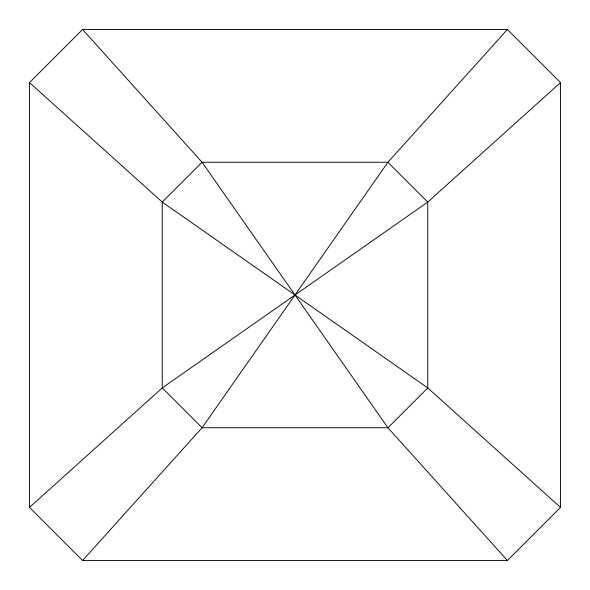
<?xml version="1.0" encoding="UTF-8"?>
<svg xmlns="http://www.w3.org/2000/svg" width="590" height="590" viewBox="0 0 590 590"><rect width="100%" height="100%" fill="white"/><g stroke="black" fill="none" stroke-linecap="round" stroke-linejoin="round"><path stroke-width="0.89" d="M507.4 29.5L387.925 162.25L202.075 427.75L82.6 560.5L29.5 507.4L29.5 82.6L82.6 29.5L507.4 29.5L560.5 82.6L560.5 507.4L507.4 560.5L82.6 560.5M29.5 507.4L162.25 387.925L427.75 202.075L560.5 82.6M560.5 507.4L427.75 387.925L162.25 202.075L29.5 82.6M82.6 29.5L202.075 162.25L387.925 427.75L507.4 560.5M202.075 162.25L162.25 202.075L162.25 387.925L202.075 427.75L387.925 427.75L427.75 387.925L427.75 202.075L387.925 162.25L202.075 162.25"/></g></svg>
